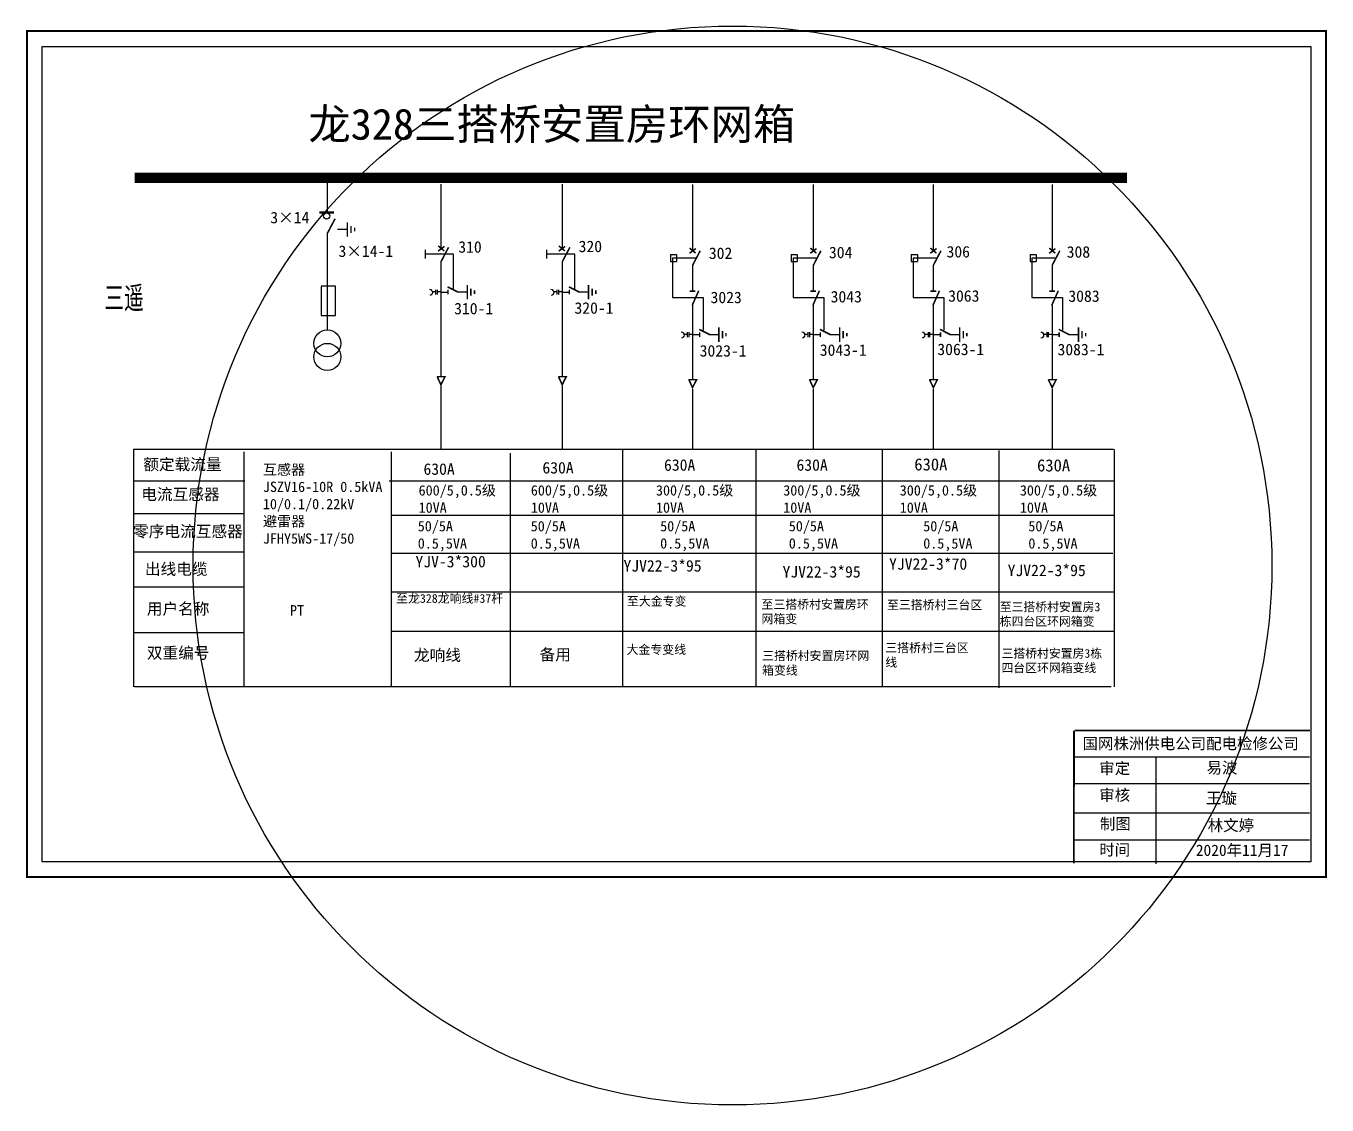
# Model space of a CAD drawing. Header units: millimetres. Extents: x 3120 to 3269, y 2656 to 2693.
# Drawn here: x 3224.13 to 3269.11, y 2656.09 to 2693.39 of the extents above; entities that cross this region are included whole.
import ezdxf

# ---------------------------------------------------------------- set-up
doc = ezdxf.new("R2010")
doc.units = ezdxf.units.MM
doc.linetypes.add('ACAD_ISO02W100', pattern=[15, 12, -3])
doc.linetypes.add('CENTER', pattern=[50.8, 31.75, -6.35, 6.35, -6.35])
doc.layers.add('2', color=7, linetype='Continuous')
doc.layers.add('3', color=7, linetype='Continuous')
doc.styles.add('hztxt_txtstyle_0.00_0_0', font='', dxfattribs={"bigfont": 'hztxt.shx'})
doc.styles.add('hztxt_txtstyle_2.70_0_0', font='simkai.ttf', dxfattribs={"height": 2.7})
doc.styles.add('字体', font='simkai_0.ttf', dxfattribs={"height": 1.95})
doc.styles.add('宋体', font='', dxfattribs={"width": 0.65})
doc.styles.get('hztxt_txtstyle_0.00_0_0').set_extended_font_data('hztxt')
doc.styles.get('宋体').set_extended_font_data('SimSun')

# ---------------------------------------------------------------- blocks, each defined once
blk = doc.blocks.new('JD')
for points in [[(-2, 0.2), (-2, -0.2), (2, 0.2), (2, -0.2)], [(1, -1.2), (1, -0.8), (-1, -1.2), (-1, -0.8)], [(-0.5, -1.8), (-0.5, -2.2), (0.5, -1.8), (0.5, -2.2)]]:
    blk.add_trace(points)

msp = doc.modelspace()

# ---------------------------------------------------------------- linework, layer by layer
at = {"color": 0}
for p, q in [((3234.537, 2688.141), (3234.537, 2686.964)), ((3238.47, 2687.926), (3238.47, 2685.738)), ((3242.664, 2687.926), (3242.664, 2685.738)), ((3247.17, 2687.913), (3247.17, 2685.617)), ((3251.344, 2687.913), (3251.344, 2685.617)), ((3255.495, 2687.913), (3255.495, 2685.617)), ((3259.604, 2687.913), (3259.604, 2685.617)), ((3234.543, 2686.236), (3234.543, 2682.897)), ((3234.895, 2686.368), (3235.232, 2686.368)), ((3238.47, 2685.25), (3238.47, 2681.276)), ((3242.664, 2685.25), (3242.664, 2681.276)), ((3246.408, 2685.492), (3246.622, 2685.492)), ((3246.408, 2685.492), (3246.408, 2685.255)), ((3246.408, 2685.255), (3246.622, 2685.255)), ((3246.622, 2685.492), (3246.622, 2685.255)), ((3247.17, 2685.129), (3247.17, 2684.243)), ((3250.581, 2685.492), (3250.795, 2685.492)), ((3250.581, 2685.492), (3250.581, 2685.255)), ((3250.581, 2685.255), (3250.795, 2685.255)), ((3250.795, 2685.492), (3250.795, 2685.255)), ((3251.344, 2685.129), (3251.344, 2684.243)), ((3254.733, 2685.492), (3254.947, 2685.492)), ((3254.733, 2685.492), (3254.733, 2685.255)), ((3254.733, 2685.255), (3254.947, 2685.255)), ((3254.947, 2685.492), (3254.947, 2685.255)), ((3255.495, 2685.129), (3255.495, 2684.243)), ((3258.841, 2685.492), (3259.055, 2685.492)), ((3258.841, 2685.492), (3258.841, 2685.255)), ((3258.841, 2685.255), (3259.055, 2685.255)), ((3259.055, 2685.492), (3259.055, 2685.255)), ((3259.604, 2685.129), (3259.604, 2684.243)), ((3238.47, 2684.195), (3238.717, 2684.195)), ((3239.04, 2684.202), (3239.377, 2684.202)), ((3242.664, 2684.195), (3242.912, 2684.195)), ((3243.235, 2684.202), (3243.572, 2684.202)), ((3247.17, 2683.8), (3247.17, 2681.184)), ((3251.344, 2683.8), (3251.344, 2681.184)), ((3255.495, 2683.8), (3255.495, 2681.184)), ((3259.604, 2683.8), (3259.604, 2681.184)), ((3247.17, 2682.726), (3247.418, 2682.726)), ((3247.741, 2682.733), (3248.078, 2682.733)), ((3251.344, 2682.726), (3251.591, 2682.726)), ((3251.914, 2682.733), (3252.251, 2682.733)), ((3255.495, 2682.726), (3255.743, 2682.726)), ((3256.066, 2682.733), (3256.402, 2682.733)), ((3259.604, 2682.726), (3259.851, 2682.726)), ((3260.174, 2682.733), (3260.511, 2682.733)), ((3231.695, 2677.66), (3227.863, 2677.66)), ((3231.681, 2676.533), (3227.849, 2676.533)), ((3231.681, 2675.204), (3227.849, 2675.204)), ((3231.666, 2673.99), (3227.834, 2673.99)), ((3231.68, 2672.412), (3227.848, 2672.412))]:
    msp.add_line(p, q, dxfattribs=at)
at = {"color": 0, "linetype": 'ACAD_ISO02W100'}
for p, q in [((3247.278, 2685.368), (3246.476, 2685.368)), ((3246.476, 2685.368), (3246.476, 2684.005)), ((3251.451, 2685.368), (3250.649, 2685.368)), ((3250.649, 2685.368), (3250.649, 2684.005)), ((3255.603, 2685.368), (3254.801, 2685.368)), ((3254.801, 2685.368), (3254.801, 2684.005)), ((3259.711, 2685.368), (3258.909, 2685.368)), ((3258.909, 2685.368), (3258.909, 2684.005)), ((3246.476, 2684.005), (3247.534, 2684.005)), ((3247.534, 2684.005), (3247.534, 2682.879)), ((3250.649, 2684.005), (3251.707, 2684.005)), ((3251.707, 2684.005), (3251.707, 2682.879)), ((3254.801, 2684.005), (3255.858, 2684.005)), ((3255.858, 2684.005), (3255.858, 2682.879)), ((3258.909, 2684.005), (3259.967, 2684.005)), ((3259.967, 2684.005), (3259.967, 2682.879))]:
    msp.add_line(p, q, dxfattribs=at)
at = {"color": 0, "linetype": 'CENTER'}
for p, q in [((3238.471, 2680.955), (3238.471, 2678.758)), ((3242.666, 2680.955), (3242.666, 2678.758)), ((3247.172, 2680.833), (3247.172, 2678.77)), ((3251.345, 2680.833), (3251.345, 2678.77)), ((3255.497, 2680.833), (3255.497, 2678.77)), ((3259.605, 2680.833), (3259.605, 2678.77))]:
    msp.add_line(p, q, dxfattribs=at)
at = {"color": 0, "linetype": 'Continuous'}
for p, q in [((3227.841, 2678.763), (3261.727, 2678.763)), ((3227.856, 2670.551), (3227.856, 2678.763)), ((3231.66, 2678.675), (3231.66, 2670.552)), ((3236.746, 2678.675), (3236.746, 2670.552)), ((3240.869, 2678.621), (3240.869, 2670.557)), ((3244.745, 2678.748), (3244.745, 2670.553)), ((3249.36, 2678.748), (3249.36, 2670.553)), ((3253.728, 2678.742), (3253.728, 2670.547)), ((3257.761, 2678.715), (3257.761, 2670.519)), ((3261.747, 2678.758), (3261.747, 2670.545)), ((3236.684, 2677.666), (3261.738, 2677.666)), ((3236.746, 2676.487), (3261.747, 2676.487)), ((3236.746, 2675.169), (3261.705, 2675.169)), ((3236.746, 2673.834), (3261.773, 2673.834)), ((3236.746, 2672.475), (3261.738, 2672.475)), ((3261.651, 2670.551), (3227.882, 2670.551)), ((3260.36, 2668.13), (3268.504, 2668.13)), ((3263.187, 2668.108), (3263.187, 2664.429)), ((3260.36, 2667.203), (3268.504, 2667.203)), ((3260.36, 2666.19), (3268.504, 2666.19)), ((3260.36, 2665.263), (3268.504, 2665.263))]:
    msp.add_line(p, q, dxfattribs=at)
at = {"color": 0, "linetype": 'Continuous', "const_width": 0.0653}
msp.add_lwpolyline([(3224.158, 2693.217), (3269.076, 2693.217), (3269.076, 2663.97), (3224.158, 2663.97)], close=True, dxfattribs=at)
at = {"color": 0, "linetype": 'Continuous'}
msp.add_lwpolyline([(3224.686, 2692.689), (3268.548, 2692.689), (3268.548, 2664.499), (3224.686, 2664.499)], close=True, dxfattribs=at)
at = {"color": 0}
for points, const_width in [([(3227.883, 2688.141), (3262.192, 2688.141)], 0.357), ([(3234.268, 2686.947), (3234.77, 2686.947)], 0.0851), ([(3234.543, 2686.222), (3234.811, 2686.73)], 0.0536), ([(3238.376, 2685.612), (3238.594, 2685.775)], 0.0536), ([(3238.378, 2685.791), (3238.588, 2685.616)], 0.0536), ([(3238.47, 2685.237), (3238.738, 2685.745)], 0.0536), ([(3242.547, 2685.612), (3242.765, 2685.775)], 0.0536), ([(3242.549, 2685.791), (3242.759, 2685.616)], 0.0536), ([(3242.664, 2685.237), (3242.932, 2685.745)], 0.0536), ([(3247.068, 2685.537), (3247.286, 2685.7)], 0.0536), ([(3247.07, 2685.716), (3247.28, 2685.541)], 0.0536), ([(3247.17, 2685.115), (3247.438, 2685.624)], 0.0536), ([(3251.242, 2685.537), (3251.459, 2685.7)], 0.0536), ([(3251.244, 2685.716), (3251.454, 2685.541)], 0.0536), ([(3251.344, 2685.115), (3251.612, 2685.624)], 0.0536), ([(3255.393, 2685.537), (3255.611, 2685.7)], 0.0536), ([(3255.395, 2685.716), (3255.605, 2685.541)], 0.0536), ([(3255.495, 2685.115), (3255.763, 2685.624)], 0.0536), ([(3259.502, 2685.537), (3259.719, 2685.7)], 0.0536), ([(3259.504, 2685.716), (3259.714, 2685.541)], 0.0536), ([(3259.604, 2685.115), (3259.872, 2685.624)], 0.0536), ([(3238.703, 2684.374), (3239.061, 2684.195)], 0.0536), ([(3238.717, 2684.277), (3238.717, 2684.113)], 0.0536), ([(3242.898, 2684.374), (3243.255, 2684.195)], 0.0536), ([(3242.912, 2684.277), (3242.912, 2684.113)], 0.0536), ([(3247.074, 2684.229), (3247.273, 2684.229)], 0.0536), ([(3247.159, 2683.735), (3247.385, 2684.24)], 0.0536), ([(3251.247, 2684.229), (3251.446, 2684.229)], 0.0536), ([(3251.333, 2683.735), (3251.558, 2684.24)], 0.0536), ([(3255.399, 2684.229), (3255.598, 2684.229)], 0.0536), ([(3255.484, 2683.735), (3255.71, 2684.24)], 0.0536), ([(3259.507, 2684.229), (3259.706, 2684.229)], 0.0536), ([(3259.593, 2683.735), (3259.818, 2684.24)], 0.0536), ([(3247.404, 2682.905), (3247.762, 2682.726)], 0.0536), ([(3247.418, 2682.808), (3247.418, 2682.644)], 0.0536), ([(3251.577, 2682.905), (3251.935, 2682.726)], 0.0536), ([(3251.591, 2682.808), (3251.591, 2682.644)], 0.0536), ([(3255.729, 2682.905), (3256.086, 2682.726)], 0.0536), ([(3255.743, 2682.808), (3255.743, 2682.644)], 0.0536), ([(3259.837, 2682.905), (3260.195, 2682.726)], 0.0536), ([(3259.851, 2682.808), (3259.851, 2682.644)], 0.0536), ([(3238.338, 2681.269), (3238.611, 2681.269), (3238.471, 2680.992), (3238.341, 2681.273)], 0.0536), ([(3242.533, 2681.269), (3242.805, 2681.269), (3242.666, 2680.992), (3242.536, 2681.273)], 0.0536), ([(3247.039, 2681.168), (3247.312, 2681.168), (3247.172, 2680.892), (3247.042, 2681.173)], 0.0536), ([(3251.212, 2681.168), (3251.485, 2681.168), (3251.345, 2680.892), (3251.215, 2681.173)], 0.0536), ([(3255.363, 2681.168), (3255.636, 2681.168), (3255.497, 2680.892), (3255.367, 2681.173)], 0.0536), ([(3259.472, 2681.168), (3259.745, 2681.168), (3259.605, 2680.892), (3259.475, 2681.173)], 0.0536)]:
    msp.add_lwpolyline(points, dxfattribs=dict(at, const_width=const_width))
for points in [[(3237.929, 2685.65), (3237.929, 2685.351)], [(3242.124, 2685.65), (3242.124, 2685.351)], [(3234.331, 2684.387), (3234.331, 2683.385), (3234.826, 2683.385), (3234.826, 2684.398), (3234.331, 2684.398)], [(3238.289, 2684.198), (3238.176, 2684.198)], [(3238.289, 2684.273), (3238.289, 2684.11)], [(3238.339, 2684.273), (3238.339, 2684.11)], [(3238.469, 2684.198), (3238.339, 2684.198)], [(3242.484, 2684.198), (3242.371, 2684.198)], [(3242.484, 2684.273), (3242.484, 2684.11)], [(3242.534, 2684.273), (3242.534, 2684.11)], [(3242.664, 2684.198), (3242.534, 2684.198)], [(3246.99, 2682.729), (3246.877, 2682.729)], [(3246.99, 2682.804), (3246.99, 2682.641)], [(3247.04, 2682.804), (3247.04, 2682.641)], [(3247.17, 2682.729), (3247.04, 2682.729)], [(3251.163, 2682.729), (3251.05, 2682.729)], [(3251.163, 2682.804), (3251.163, 2682.641)], [(3251.214, 2682.804), (3251.214, 2682.641)], [(3251.343, 2682.729), (3251.214, 2682.729)], [(3255.315, 2682.729), (3255.202, 2682.729)], [(3255.315, 2682.804), (3255.315, 2682.641)], [(3255.365, 2682.804), (3255.365, 2682.641)], [(3255.495, 2682.729), (3255.365, 2682.729)], [(3259.423, 2682.729), (3259.31, 2682.729)], [(3259.423, 2682.804), (3259.423, 2682.641)], [(3259.473, 2682.804), (3259.473, 2682.641)], [(3259.603, 2682.729), (3259.473, 2682.729)]]:
    msp.add_lwpolyline(points, dxfattribs=at)
at = {"color": 0, "linetype": 'ACAD_ISO02W100'}
for points in [[(3238.909, 2684.279), (3238.909, 2685.501), (3237.929, 2685.501)], [(3243.104, 2684.279), (3243.104, 2685.501), (3242.124, 2685.501)]]:
    msp.add_lwpolyline(points, dxfattribs=at)
at = {"color": 0}
for points in [[(3238.08, 2684.29, -0.877934), (3238.084, 2684.072)], [(3242.275, 2684.29, -0.877934), (3242.279, 2684.072)], [(3246.781, 2682.821, -0.877934), (3246.785, 2682.603)], [(3250.954, 2682.821, -0.877934), (3250.958, 2682.603)], [(3255.106, 2682.821, -0.877934), (3255.11, 2682.603)], [(3259.214, 2682.821, -0.877934), (3259.218, 2682.603)]]:
    msp.add_lwpolyline(points, format="xyb", dxfattribs=at)
at = {"color": 0, "linetype": 'Continuous', "const_width": 0.0653}
for points in [[(3260.36, 2669.035), (3260.355, 2664.445)], [(3260.38, 2669.039), (3268.524, 2669.039)]]:
    msp.add_lwpolyline(points, dxfattribs=at)
at = {"color": 1}
msp.add_circle((3248.553, 2674.742), 18.65, dxfattribs=at)
at = {"color": 0}
msp.add_circle((3234.519, 2686.828), 0.109, dxfattribs=at)
at = {"layer": '2', "color": 0}
for centre in [(3234.546, 2682.421), (3234.546, 2681.954)]:
    msp.add_circle(centre, 0.468, dxfattribs=at)

# ---------------------------------------------------------------- block references
at = {"color": 0, "xscale": 0.1250969443954091, "yscale": 0.1250969443954091, "zscale": 0.1250969443951815, "rotation": 90}
for p in [(3235.237, 2686.358), (3239.382, 2684.192), (3243.576, 2684.192), (3248.082, 2682.723), (3252.256, 2682.723), (3256.407, 2682.723), (3260.516, 2682.723)]:
    msp.add_blockref('JD', p, dxfattribs=at)

# ---------------------------------------------------------------- texts
at = {"color": 0, "linetype": 'Continuous', "style": 'hztxt_txtstyle_2.70_0_0'}
for s, p in [('3×14', (3232.573, 2686.573)), ('3×14-1', (3234.93, 2685.41)), ('310', (3239.072, 2685.556)), ('320', (3243.233, 2685.576)), ('302', (3247.736, 2685.34)), ('304', (3251.889, 2685.366)), ('306', (3255.954, 2685.391)), ('308', (3260.11, 2685.384)), ('3023', (3247.794, 2683.812)), ('3043', (3251.947, 2683.837)), ('3063', (3256.011, 2683.863)), ('3083', (3260.167, 2683.856)), ('310-1', (3238.929, 2683.426)), ('320-1', (3243.089, 2683.446)), ('3043-1', (3251.571, 2681.992)), ('3063-1', (3255.636, 2682.017)), ('3083-1', (3259.792, 2682.01)), ('3023-1', (3247.419, 2681.966))]:
    msp.add_text(s, height=0.3971, dxfattribs=at).set_placement(p)
at = {"color": 0, "linetype": 'Continuous', "attachment_point": 1}
for s, insert, char_height, width, style in [('{\\fSimSun|b0|i0|c134|p2;龙328三搭桥安置房环网箱}', (3233.887, 2690.537), 1.0739, 32.41895, '字体'), ('{\\fSimSun|b0|i0|c134|p2;额定载流量}', (3228.18, 2678.437), 0.39713, 6.40232, 'hztxt_txtstyle_2.70_0_0'), ('{\\fSimSun|b0|i0|c134|p2;630A}', (3246.186, 2678.415), 0.39713, 6.40232, 'hztxt_txtstyle_2.70_0_0'), ('{\\fSimSun|b0|i0|c134|p2;630A}', (3250.766, 2678.415), 0.39713, 6.40232, 'hztxt_txtstyle_2.70_0_0'), ('{\\fSimSun|b0|i0|c134|p2;630A}', (3254.839, 2678.448), 0.42087, 3.3842, 'hztxt_txtstyle_0.00_0_0'), ('{\\fSimSun|b0|i0|c134|p2;630A}', (3259.083, 2678.415), 0.42087, 3.3842, 'hztxt_txtstyle_0.00_0_0'), ('\\A1;{\\fSimSun|b0|i0|c134|p2;互感器\\PJSZV16-10R 0.5kVA\\P10/0.1/0.22kV\\P避雷器\\PJFHY5WS-17/50}', (3232.316, 2678.238), 0.35742, 6.59062, 'hztxt_txtstyle_2.70_0_0'), ('{\\fSimSun|b0|i0|c134|p2;630A}', (3237.869, 2678.275), 0.39713, 6.40232, 'hztxt_txtstyle_2.70_0_0'), ('{\\fSimSun|b0|i0|c134|p2;630A}', (3241.981, 2678.321), 0.39713, 6.40232, 'hztxt_txtstyle_2.70_0_0'), ('{\\fSimSun|b0|i0|c134|p2;电流互感器}', (3228.111, 2677.405), 0.39713, 6.40232, 'hztxt_txtstyle_2.70_0_0'), ('\\A1;{\\fSimSun|b0|i0|c134|p2;600/5,0.5级\\P10VA}', (3237.7, 2677.519), 0.35742, 6.59062, 'hztxt_txtstyle_2.70_0_0'), ('\\A1;{\\fSimSun|b0|i0|c134|p2;600/5,0.5级\\P10VA}', (3241.581, 2677.519), 0.35742, 6.59062, 'hztxt_txtstyle_2.70_0_0'), ('\\A1;{\\fSimSun|b0|i0|c134|p2;300/5,0.5级\\P10VA}', (3245.907, 2677.519), 0.35742, 6.59062, 'hztxt_txtstyle_2.70_0_0'), ('\\A1;{\\fSimSun|b0|i0|c134|p2;300/5,0.5级\\P10VA}', (3250.308, 2677.519), 0.35742, 6.59062, 'hztxt_txtstyle_2.70_0_0'), ('\\A1;{\\fSimSun|b0|i0|c134|p2;300/5,0.5级\\P10VA}', (3254.337, 2677.519), 0.35742, 6.59062, 'hztxt_txtstyle_2.70_0_0'), ('\\A1;{\\fSimSun|b0|i0|c134|p2;300/5,0.5级\\P10VA}', (3258.49, 2677.519), 0.35742, 6.59062, 'hztxt_txtstyle_2.70_0_0'), ('{\\fSimSun|b0|i0|c134|p2;零序电流互感器}', (3227.829, 2676.124), 0.39713, 6.40232, 'hztxt_txtstyle_2.70_0_0'), ('{\\fSimSun|b0|i0|c134|p2;50/5A\\P0.5,5VA}', (3237.671, 2676.281), 0.35742, 6.40232, 'hztxt_txtstyle_2.70_0_0'), ('{\\fSimSun|b0|i0|c134|p2;50/5A\\P0.5,5VA}', (3241.577, 2676.281), 0.35742, 6.40232, 'hztxt_txtstyle_2.70_0_0'), ('{\\fSimSun|b0|i0|c134|p2;50/5A\\P0.5,5VA}', (3246.052, 2676.281), 0.35742, 6.40232, 'hztxt_txtstyle_2.70_0_0'), ('{\\fSimSun|b0|i0|c134|p2;50/5A\\P0.5,5VA}', (3250.501, 2676.281), 0.35742, 6.40232, 'hztxt_txtstyle_2.70_0_0'), ('{\\fSimSun|b0|i0|c134|p2;50/5A\\P0.5,5VA}', (3255.149, 2676.281), 0.35742, 6.40232, 'hztxt_txtstyle_2.70_0_0'), ('{\\fSimSun|b0|i0|c134|p2;50/5A\\P0.5,5VA}', (3258.783, 2676.281), 0.35742, 6.40232, 'hztxt_txtstyle_2.70_0_0'), ('{\\fSimSun|b0|i0|c134|p2;出线电缆}', (3228.235, 2674.821), 0.39713, 6.40232, 'hztxt_txtstyle_2.70_0_0'), ('{\\fSimSun|b0|i0|c134|p2;YJV-3*300}', (3237.591, 2675.076), 0.39713, 6.40232, 'hztxt_txtstyle_2.70_0_0'), ('{\\fSimSun|b0|i0|c134|p2;YJV22-3*95}', (3244.784, 2674.93), 0.39713, 6.40232, 'hztxt_txtstyle_2.70_0_0'), ('{\\fSimSun|b0|i0|c134|p2;YJV22-3*95}', (3250.284, 2674.724), 0.39713, 6.40232, 'hztxt_txtstyle_2.70_0_0'), ('{\\fSimSun|b0|i0|c134|p2;YJV22-3*70 }', (3253.968, 2674.995), 0.39713, 6.40232, 'hztxt_txtstyle_2.70_0_0'), ('{\\fSimSun|b0|i0|c134|p2;YJV22-3*95}', (3258.067, 2674.773), 0.39713, 6.40232, 'hztxt_txtstyle_2.70_0_0'), ('{\\fSimSun|b0|i0|c134|p2;用户名称}', (3228.303, 2673.444), 0.39713, 6.40232, 'hztxt_txtstyle_2.70_0_0'), ('{\\fSimSun|b0|i0|c134|p2;至龙328龙响线#37杆}', (3236.922, 2673.754), 0.30182, 3.76193, 'hztxt_txtstyle_2.70_0_0'), ('{\\fSimSun|b0|i0|c134|p2;至大金专变}', (3244.902, 2673.656), 0.30182, 3.91915, 'hztxt_txtstyle_2.70_0_0'), ('{\\fSimSun|b0|i0|c134|p2;至三搭桥村安置房环网箱变}', (3249.556, 2673.548), 0.30182, 3.91915, 'hztxt_txtstyle_2.70_0_0'), ('{\\fSimSun|b0|i0|c134|p2;至三搭桥村三台区}', (3253.896, 2673.532), 0.30182, 3.91915, 'hztxt_txtstyle_2.70_0_0'), ('{\\fSimSun|b0|i0|c134|p2;至三搭桥村安置房3栋四台区环网箱变}', (3257.795, 2673.46), 0.3, 3.60034, 'hztxt_txtstyle_2.70_0_0'), ('{\\fSimSun|b0|i0|c134|p2;PT}', (3233.252, 2673.372), 0.35883, 2.79164, 'hztxt_txtstyle_0.00_0_0'), ('{\\fSimSun|b0|i0|c134|p2;大金专变线}', (3244.891, 2671.987), 0.30182, 3.91915, 'hztxt_txtstyle_2.70_0_0'), ('{\\fSimSun|b0|i0|c134|p2;三搭桥村三台区\\P线}', (3253.837, 2672.047), 0.30182, 3.91915, 'hztxt_txtstyle_2.70_0_0'), ('{\\fSimSun|b0|i0|c134|p2;双重编号}', (3228.303, 2671.919), 0.39713, 6.40232, 'hztxt_txtstyle_2.70_0_0'), ('{\\fSimSun|b0|i0|c134|p2;龙响线}', (3237.54, 2671.843), 0.39713, 6.40232, 'hztxt_txtstyle_2.70_0_0'), ('{\\fSimSun|b0|i0|c134|p2;备用}', (3241.882, 2671.863), 0.39713, 6.40232, 'hztxt_txtstyle_2.70_0_0'), ('{\\fSimSun|b0|i0|c134|p2;三搭桥村安置房环网箱变线}', (3249.575, 2671.771), 0.30182, 3.91915, 'hztxt_txtstyle_2.70_0_0'), ('{\\fSimSun|b0|i0|c134|p2;三搭桥村安置房3栋四台区环网箱变线}', (3257.856, 2671.853), 0.3, 3.60034, 'hztxt_txtstyle_2.70_0_0'), ('国网株洲供电公司配电检修公司', (3260.656, 2668.783), 0.39176, 10.7104, '字体'), ('\\f\uffbfﾬￌﾣﾤ_GB2312|b0|i0|c134|p49;审定', (3261.235, 2667.927), 0.39176, 3.06375, '字体'), ('易波', (3264.946, 2667.95), 0.3918, 3.06375, '字体'), ('\\f\uffbfﾬￌﾣﾤ_GB2312|b0|i0|c134|p49;审核', (3261.235, 2667.004), 0.39176, 3.06375, '字体'), ('王璇', (3264.926, 2666.899), 0.3918, 3.06375, '字体'), ('\\f\uffbfﾬￌﾣﾤ_GB2312|b0|i0|c134|p49;制图', (3261.256, 2666.009), 0.39176, 3.06375, '字体'), ('林文婷', (3264.984, 2665.956), 0.3918, 3.06375, '字体'), ('\\f\uffbfﾬￌﾣﾤ_GB2312|b0|i0|c134|p49;时间', (3261.235, 2665.11), 0.39176, 3.06375, '字体'), ('2020{\\fSimSun|b0|i0|c134|p2;年}11{\\fSimSun|b0|i0|c134|p2;月17}', (3264.574, 2665.094), 0.39176, 5.73037, '字体')]:
    msp.add_mtext(s, dxfattribs=dict(at, insert=insert, char_height=char_height, width=width, style=style))
at = {"layer": '3', "color": 0, "style": '宋体', "width": 0.65}
msp.add_text('三遥', height=0.7673, dxfattribs=at).set_placement((3226.836, 2683.614, -0.011))

doc.saveas('drawing.dxf')
